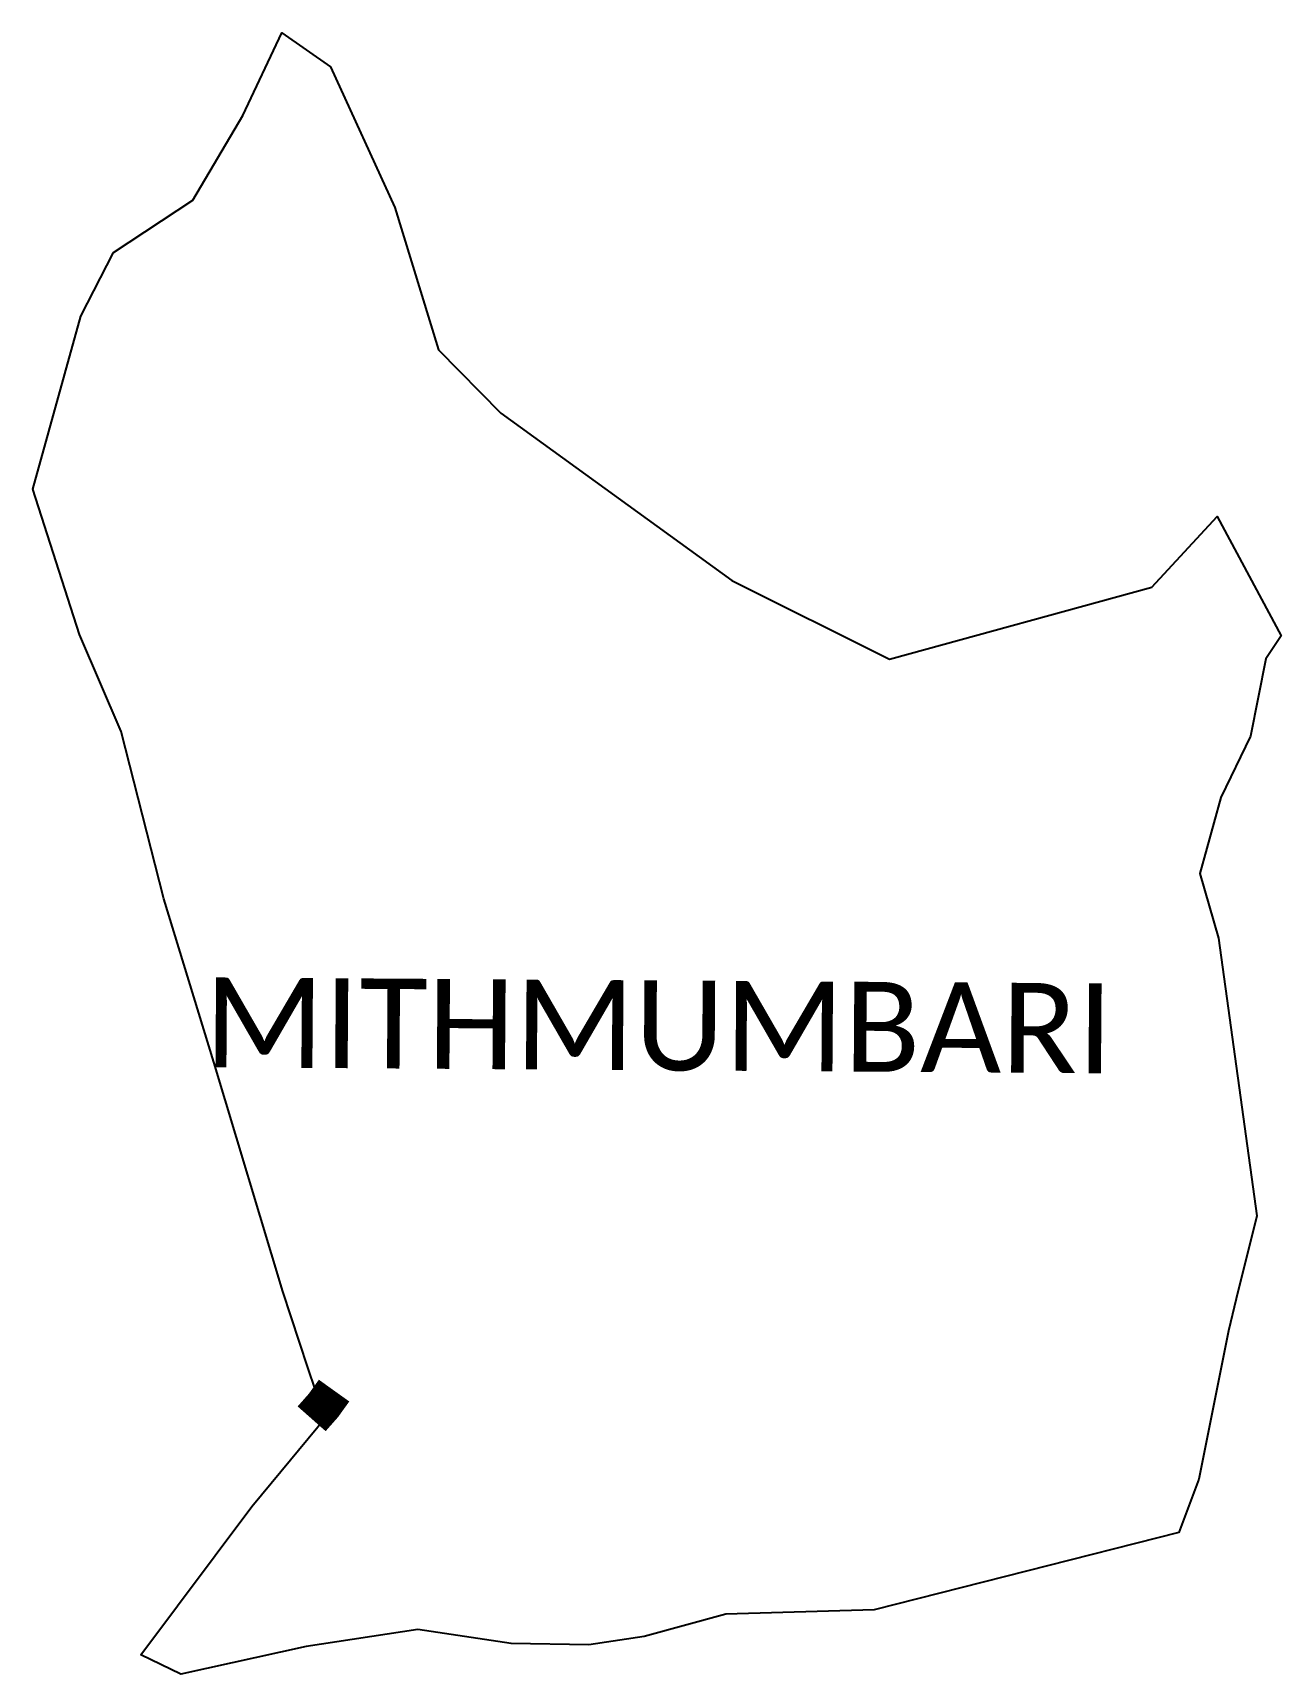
# Model space of a CAD drawing. Header units: metres. Extents: x 327657 to 329326, y 1807570 to 1809764.
import ezdxf

# ---------------------------------------------------------------- set-up
doc = ezdxf.new("R2010")
doc.units = ezdxf.units.M
doc.layers.add('ARTIFICIALLY PROTECTED', color=10, linetype='Continuous')
doc.layers.add('VILLAGE NAME', color=250, linetype='Continuous')

msp = doc.modelspace()

# ---------------------------------------------------------------- linework, layer by layer
at = {"color": 3}
msp.add_lwpolyline([(327764.7, 1809470.3), (327870.5, 1809540.1), (327937.4, 1809653.3), (327989.6, 1809763.8), (328054.7, 1809718.3), (328140.7, 1809530.5), (328199.2, 1809339.9), (328282.3, 1809255.5), (328591.1, 1809031.7), (328801.9, 1808926.6), (329152.7, 1809022.9), (329240.1, 1809117.3), (329325.6, 1808957.7), (329305.1, 1808927), (329284.5, 1808823.5), (329244.7, 1808741.5), (329216.7, 1808640.1), (329241.6, 1808553.8), (329292.9, 1808182.3), (329265.2, 1808071.6), (329255.1, 1808028.8), (329215.4, 1807830.2), (329188.9, 1807758.9), (328781.6, 1807655.6), (328583.3, 1807650.1), (328473.8, 1807619.9), (328400, 1807609.1), (328296.1, 1807610.7), (328171.4, 1807629.4), (328022.3, 1807606.5), (327854.5, 1807569.7), (327801, 1807595.6), (327949.5, 1807793.8), (328063.5, 1807931.6), (328034.6, 1807949.2), (328024.5, 1807979.7), (327990.8, 1808081.2), (327898.8, 1808387.7), (327831.9, 1808606.3), (327775, 1808829.8), (327719.2, 1808959.7), (327656.8, 1809153.9), (327720.9, 1809385.1), (327764.7, 1809470.3)], dxfattribs=at)
at = {"layer": 'ARTIFICIALLY PROTECTED', "const_width": 50, "flags": 128}
msp.add_lwpolyline([(328059.5, 1807948.8), (328045.4, 1807929.1), (328029.5, 1807911.1)], dxfattribs=at)

# ---------------------------------------------------------------- texts
at = {"layer": 'VILLAGE NAME', "insert": (327886.5, 1808501.2), "char_height": 120.11, "attachment_point": 1, "rotation": 359.6139}
msp.add_mtext_dynamic_manual_height_columns('{\\fCalibri|b0|i0|c0|p34;MITHMUMBARI}', width=1185.224, gutter_width=600.6, heights=[0], dxfattribs=at)

doc.saveas('drawing.dxf')
